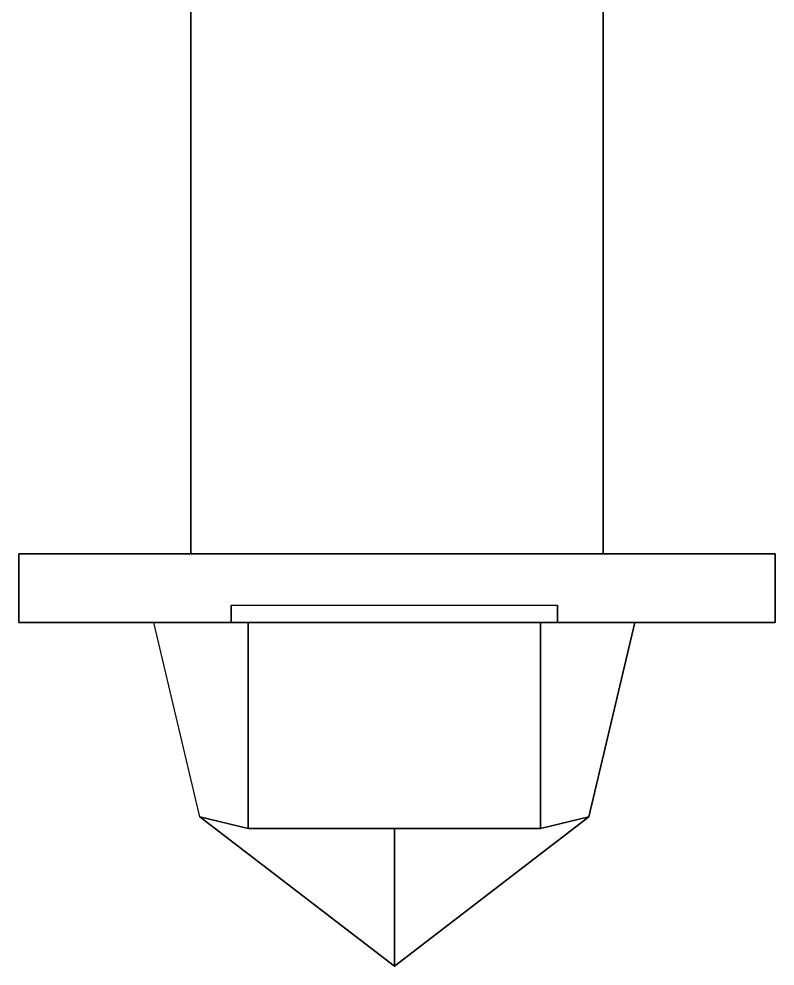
# Model space of a CAD drawing. Extents: x -21.8 to 22.2, y -10 to 63.
# Drawn here: x -10.83 to 11.17, y -10.03 to 17.54 of the extents above; entities that cross this region are included whole.
import ezdxf

# ---------------------------------------------------------------- set-up
doc = ezdxf.new("R2010")
doc.units = 0
doc.header["$MEASUREMENT"] = 0
doc.layers.get('0').update_dxf_attribs({"linetype": 'CONTINUOUS'})

msp = doc.modelspace()

# ---------------------------------------------------------------- linework, layer by layer
for points in [[(-5.834, 62.975, 43), (-5.834, 1.975, 43), (-5.834, 1.975, -40), (-5.834, 62.975, -40)], [(6.166, 1.975, 43), (-5.834, 1.975, 43), (-5.834, 62.975, 43), (6.166, 62.975, 43)], [(6.166, 1.975, -40), (-5.834, 1.975, -40), (-5.834, 62.975, -40), (6.166, 62.975, -40)], [(6.166, 1.975, 43), (6.166, 62.975, 43), (6.166, 62.975, -40), (6.166, 1.975, -40)], [(-10.834, -0.025, 67.5), (-10.834, 1.975, 67.5), (-10.834, 1.975, -67.5), (-10.834, -0.025, -67.5)], [(-10.834, -0.025, 67.5), (-10.834, 1.975, 67.5), (11.166, 1.975, 67.5), (11.166, -0.025, 67.5)], [(-10.834, 1.975, -67.5), (-10.834, -0.025, -67.5), (11.166, -0.025, -67.5), (11.166, 1.975, -67.5)], [(11.166, 1.975, -40), (11.166, 1.975, -67.5), (-10.834, 1.975, -67.5), (-10.834, 1.975, -40)], [(-5.834, 1.975, 43), (-10.834, 1.975, 43), (-10.834, 1.975, -40), (-5.834, 1.975, -40)], [(11.166, 1.975, 67.5), (11.166, 1.975, 43), (-10.834, 1.975, 43), (-10.834, 1.975, 67.5)], [(11.166, 1.975, 43), (6.166, 1.975, 43), (6.166, 1.975, -40), (11.166, 1.975, -40)], [(11.166, -0.025, -67.5), (11.166, 1.975, -67.5), (11.166, 1.975, 67.5), (11.166, -0.025, 67.5)], [(-4.66, -0.025, -14.9), (-4.66, 0.475, -14.9), (-4.66, 0.475, 10.1), (-4.66, -0.025, 10.1)], [(-4.66, -0.025, 10.1), (-4.66, 0.475, 10.1), (4.84, 0.475, 10.1), (4.84, -0.025, 10.1)], [(4.84, 0.475, -14.9), (4.84, -0.025, -14.9), (-4.66, -0.025, -14.9), (-4.66, 0.475, -14.9)], [(4.84, 0.475, 10.1), (4.84, -0.025, 10.1), (4.84, -0.025, -14.9), (4.84, 0.475, -14.9)], [(11.166, -0.025, -67.5), (-10.834, -0.025, -67.5), (-10.834, -0.025, 67.5), (11.166, -0.025, 67.5)], [(-4.16, -0.025, 34.55), (-4.16, -6.025, 34.55), (-5.567, -5.682, 24.55), (-6.91, -0.025, 24.55)], [(-5.567, -5.682, 24.55), (-6.91, -0.025, 24.55), (-4.16, -0.025, 14.55), (-4.16, -6.025, 14.55)], [(-4.16, -0.025, 14.55), (-4.16, -6.025, 14.55), (-4.16, -6.025, 10.1), (-4.16, -0.025, 10.1)], [(4.34, -0.025, 14.55), (-4.16, -0.025, 14.55), (-4.16, -0.025, 10.1), (4.34, -0.025, 10.1)], [(-4.16, -0.025, 14.55), (4.34, -0.025, 14.55), (4.34, -6.025, 14.55), (-4.16, -6.025, 14.55)], [(-4.16, -0.025, 10.1), (-4.16, -6.025, 10.1), (4.34, -6.025, 10.1), (4.34, -0.025, 10.1)], [(-4.16, -0.025, 39), (-4.16, -6.025, 39), (-4.16, -6.025, 34.55), (-4.16, -0.025, 34.55)], [(4.34, -0.025, 39), (-4.16, -0.025, 39), (-4.16, -0.025, 34.55), (4.34, -0.025, 34.55)], [(-4.16, -0.025, 39), (4.34, -0.025, 39), (4.34, -6.025, 39), (-4.16, -6.025, 39)], [(-4.16, -0.025, 34.55), (-4.16, -6.025, 34.55), (4.34, -6.025, 34.55), (4.34, -0.025, 34.55)], [(4.34, -6.025, 14.55), (4.34, -0.025, 14.55), (4.34, -0.025, 10.1), (4.34, -6.025, 10.1)], [(4.34, -6.025, 39), (4.34, -0.025, 39), (4.34, -0.025, 34.55), (4.34, -6.025, 34.55)], [(4.34, -6.025, 34.55), (4.34, -0.025, 34.55), (7.09, -0.025, 24.55), (5.747, -5.682, 24.55)], [(5.747, -5.682, 24.55), (7.09, -0.025, 24.55), (4.34, -0.025, 14.55), (4.34, -6.025, 14.55)], [(-4.16, -6.025, 34.55), (0.09, -6.025, 34.55), (0.09, -10.025, 24.55), (-5.567, -5.682, 24.55)], [(-5.567, -5.682, 24.55), (0.09, -10.025, 24.55), (0.09, -6.025, 14.55), (-4.16, -6.025, 14.55)], [(0.09, -6.025, 34.55), (4.34, -6.025, 34.55), (5.747, -5.682, 24.55), (0.09, -10.025, 24.55)], [(0.09, -10.025, 24.55), (5.747, -5.682, 24.55), (4.34, -6.025, 14.55), (0.09, -6.025, 14.55)], [(-4.16, -6.025, 10.1), (4.34, -6.025, 10.1), (4.34, -6.025, 14.55), (-4.16, -6.025, 14.55)], [(-4.16, -6.025, 34.55), (4.34, -6.025, 34.55), (4.34, -6.025, 39), (-4.16, -6.025, 39)]]:
    msp.add_3dface(points)

doc.saveas('drawing.dxf')
